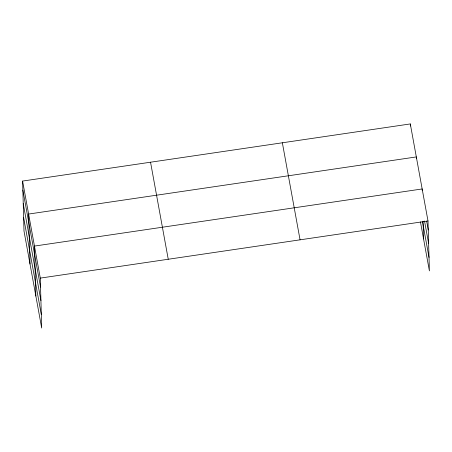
<?xml version="1.0" encoding="UTF-8"?>
<svg xmlns="http://www.w3.org/2000/svg" width="452" height="452" viewBox="0 0 452 452"><rect width="100%" height="100%" fill="white"/><g stroke="black" fill="none" stroke-linecap="round" stroke-linejoin="round"><path stroke-width="0.68" d="M22.6 181.066L40.301 278.104L41.697 328.067L23.996 231.023L22.6 181.066L410.303 123.933L428.004 220.977L429.4 270.934L420.45 221.881M40.301 278.104L428.004 220.977M426.643 221.13L428.259 229.989M424.53 221.017L428.632 243.498M422.558 221.994L429.021 257.425M282.359 142.787L300.06 239.831M150.544 162.212L168.246 259.25M22.854 190.072L40.556 287.116M23.227 203.586L40.934 300.631M23.617 217.508L41.318 314.552M422.202 190.337L422.162 188.953L34.459 246.08L35.855 296.043M423.066 221.22L423.558 238.91M416.36 158.313L416.32 156.929L28.617 214.056L30.013 264.019M410.303 123.933L410.359 126.012"/></g></svg>
